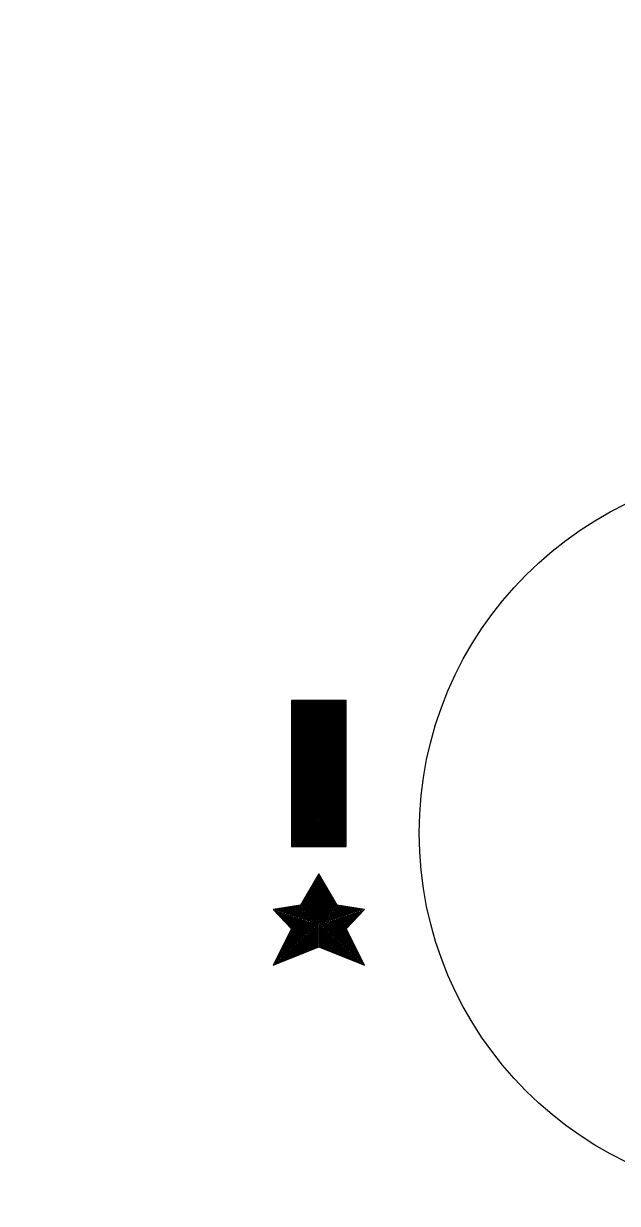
# Model space of a CAD drawing. Header units: millimetres. Extents: x 1127 to 14330, y -137 to 7568.
# Drawn here: x 11122.47 to 11125.72, y 6081.46 to 6087.93 of the extents above; entities that cross this region are included whole.
import ezdxf

# ---------------------------------------------------------------- set-up
doc = ezdxf.new("R2010")
doc.units = ezdxf.units.MM
doc.header["$LTSCALE"] = 0.01
doc.layers.add('0.05', color=8, linetype='Continuous', lineweight=5)

msp = doc.modelspace()

# ---------------------------------------------------------------- hatches: boundary and pattern name
at = {"layer": '0.05'}
h = msp.add_hatch(dxfattribs=at)
h.set_pattern_fill('_USER,_O', color=256, scale=40, double=1, pattern_type=0)
h.set_pattern_definition([(0, (10656.933, 5779.97), (0, 40), []), (90, (10656.933, 5779.97), (-40, 2e-15), [])])
h.paths.add_polyline_path([(11341.9334, 6133.9681), (11274.4334, 6133.9681), (11186.6903, 6133.9681), (11186.6903, 6073.9681), (11146.0872, 6073.9681), (11146.0872, 5794.9681), (11251.9334, 5794.9681), (11251.9334, 5779.9681), (11331.9334, 5779.9681), (11331.9334, 5794.9681), (11341.9334, 5794.9681)])
edge = h.paths.add_edge_path(flags=16)
edge.add_arc((11199.6814, 6054.0226), 0.5, 165.0499, 259.94833, ccw=False)
edge.add_line((11199.1983, 6054.1516), (11199.3273, 6054.6347))
edge.add_line((11199.3273, 6054.6347), (11199.3273, 6055.0714))
edge.add_arc((11200.1246, 6058.9869), 3.9958, 178.13962, 258.4906, ccw=False)
edge.add_line((11196.1309, 6059.1166), (11197.1309, 6059.1166))
edge.add_line((11197.1309, 6059.1166), (11197.1309, 6060.1166))
edge.add_line((11197.1309, 6060.1166), (11196.1309, 6060.1166))
edge.add_line((11196.1309, 6060.1166), (11196.1309, 6126.1166))
edge.add_arc((11197.1309, 6126.1166), 1, 90, 180, ccw=False)
edge.add_line((11197.1309, 6127.1166), (11201.1309, 6127.1166))
edge.add_line((11201.1309, 6127.1166), (11201.1309, 6129.1166))
edge.add_arc((11203.1309, 6129.1166), 2, 90, 180, ccw=False)
edge.add_line((11203.1309, 6131.1166), (11259.1309, 6131.1166))
edge.add_arc((11259.1309, 6129.1166), 2, 0, 90, ccw=False)
edge.add_line((11261.1309, 6129.1166), (11261.1309, 6127.1166))
edge.add_line((11261.1309, 6127.1166), (11265.1309, 6127.1166))
edge.add_arc((11265.1309, 6126.1166), 1, 0, 90, ccw=False)
edge.add_line((11266.1309, 6126.1166), (11266.1309, 6060.1166))
edge.add_line((11266.1309, 6060.1166), (11265.1309, 6060.1166))
edge.add_line((11265.1309, 6060.1166), (11265.1309, 6059.1166))
edge.add_line((11265.1309, 6059.1166), (11266.1309, 6059.1166))
edge.add_arc((11262.1372, 6058.9869), 3.9958, -78.4906, 1.86038, ccw=False)
edge.add_line((11262.9345, 6055.0714), (11262.9345, 6054.6347))
edge.add_line((11262.9345, 6054.6347), (11263.1981, 6053.6475))
edge.add_arc((11231.1309, 6197.4967), 147.3801, 257.644161, 282.567018, ccw=False)
h.paths.add_polyline_path([(11211.9334, 5800.9681), (11291.9334, 5800.9681), (11291.9334, 5797.9681), (11211.9334, 5797.9681)], flags=16)
edge = h.paths.add_edge_path(flags=16)
edge.add_line((11274.426, 6059.8795), (11274.5403, 6060.3074))
edge.add_line((11274.5403, 6060.3074), (11274.5403, 6060.6942))
edge.add_arc((11275.2464, 6064.1622), 3.5391, 178.13962, 258.4906, ccw=False)
edge.add_line((11271.7092, 6064.2771), (11272.5949, 6064.2771))
edge.add_line((11272.5949, 6064.2771), (11272.5949, 6065.1628))
edge.add_line((11272.5949, 6065.1628), (11271.7092, 6065.1628))
edge.add_line((11271.7092, 6065.1628), (11271.7092, 6123.62))
edge.add_arc((11272.5949, 6123.62), 0.8857, 90, 180, ccw=False)
edge.add_line((11272.5949, 6124.5057), (11276.1377, 6124.5057))
edge.add_line((11276.1377, 6124.5057), (11276.1377, 6126.2771))
edge.add_arc((11277.9092, 6126.2771), 1.7714, 90, 180, ccw=False)
edge.add_line((11277.9092, 6128.0485), (11327.5092, 6128.0485))
edge.add_arc((11327.5092, 6126.2771), 1.7714, 0, 90, ccw=False)
edge.add_line((11329.2806, 6126.2771), (11329.2806, 6124.5057))
edge.add_line((11329.2806, 6124.5057), (11332.8234, 6124.5057))
edge.add_arc((11332.8234, 6123.62), 0.8857, 0, 90, ccw=False)
edge.add_line((11333.7092, 6123.62), (11333.7092, 6065.1628))
edge.add_line((11333.7092, 6065.1628), (11332.8234, 6065.1628))
edge.add_line((11332.8234, 6065.1628), (11332.8234, 6064.2771))
edge.add_line((11332.8234, 6064.2771), (11333.7092, 6064.2771))
edge.add_arc((11330.1719, 6064.1622), 3.5391, -78.4906, 1.86038, ccw=False)
edge.add_line((11330.878, 6060.6942), (11330.878, 6060.3074))
edge.add_line((11330.878, 6060.3074), (11331.1115, 6059.433))
edge.add_arc((11302.7092, 6186.8423), 130.5366, 257.644161, 282.567018, ccw=False)
edge.add_arc((11274.8539, 6059.7653), 0.4429, 165.0499, 259.94833, ccw=False)
edge = h.paths.add_edge_path()
edge.add_line((11146.0872, 6073.9681), (10906.9334, 6073.9681))
edge.add_line((10906.9334, 6073.9681), (10906.9334, 5978.2119))
edge.add_line((10906.9334, 5978.2119), (10906.9334, 5908.2119))
edge.add_line((10906.9334, 5908.2119), (10906.9334, 5854.9681))
edge.add_line((10906.9334, 5854.9681), (11086.0872, 5854.9681))
edge.add_line((11086.0872, 5854.9681), (11096.0872, 5854.9681))
edge.add_arc((11096.0872, 5804.9681), 50, 0, 90, ccw=False)
edge.add_line((11146.0872, 5804.9681), (11146.0872, 6073.9681))
edge = h.paths.add_edge_path()
edge.add_line((10906.9334, 5978.2119), (10891.9334, 5978.2119))
edge.add_line((10891.9334, 5978.2119), (10891.9334, 5988.2119))
edge.add_line((10891.9334, 5988.2119), (10884.0322, 5988.2119))
edge.add_line((10884.0322, 5988.2119), (10824.0322, 5988.2119))
edge.add_line((10824.0322, 5988.2119), (10656.9334, 5988.2119))
edge.add_line((10656.9334, 5988.2119), (10656.9334, 5794.9681))
edge.add_line((10656.9334, 5794.9681), (10706.9334, 5794.9681))
edge.add_line((10706.9334, 5794.9681), (10706.9334, 5806.1867))
edge.add_line((10706.9334, 5806.1867), (10706.9334, 5821.7181))
edge.add_line((10706.9334, 5821.7181), (10660.2548, 5821.7181))
edge.add_line((10660.2548, 5821.7181), (10660.2548, 5886.7181))
edge.add_line((10660.2548, 5886.7181), (10706.9334, 5886.7181))
edge.add_line((10706.9334, 5886.7181), (10706.9334, 5937.465))
edge.add_line((10706.9334, 5937.465), (10753.2272, 5937.465))
edge.add_line((10753.2272, 5937.465), (10753.2272, 5982.4796))
edge.add_arc((10755.2272, 5982.4796), 2, 90, 180, ccw=False)
edge.add_line((10755.2272, 5984.4796), (10813.2272, 5984.4796))
edge.add_arc((10813.2272, 5982.4796), 2, 0, 90, ccw=False)
edge.add_line((10815.2272, 5982.4796), (10815.2272, 5922.1353))
edge.add_arc((10813.2272, 5922.1353), 2, -79.53538, 0, ccw=False)
edge.add_arc((10784.2272, 6079.1462), 161.6667, 259.535377, 280.464623, ccw=False)
edge.add_arc((10755.2272, 5922.1353), 2, 180, 259.53538, ccw=False)
edge.add_line((10753.2272, 5922.1353), (10753.2272, 5937.465))
edge.add_line((10753.2272, 5937.465), (10706.9334, 5937.465))
edge.add_line((10706.9334, 5937.465), (10706.9334, 5886.7181))
edge.add_line((10706.9334, 5886.7181), (10711.5048, 5886.7181))
edge.add_arc((10711.5048, 5882.9681), 3.75, 0, 90, ccw=False)
edge.add_line((10715.2548, 5882.9681), (10715.2548, 5825.4681))
edge.add_arc((10711.5048, 5825.4681), 3.75, -90, 0, ccw=False)
edge.add_line((10711.5048, 5821.7181), (10706.9334, 5821.7181))
edge.add_line((10706.9334, 5821.7181), (10706.9334, 5794.9681))
edge.add_line((10706.9334, 5794.9681), (10801.9334, 5794.9681))
edge.add_line((10801.9334, 5794.9681), (10801.9334, 5778.9681))
edge.add_line((10801.9334, 5778.9681), (10881.9334, 5778.9681))
edge.add_line((10881.9334, 5778.9681), (10881.9334, 5794.9681))
edge.add_line((10881.9334, 5794.9681), (10891.9334, 5794.9681))
edge.add_line((10891.9334, 5794.9681), (10891.9334, 5908.2119))
edge.add_line((10891.9334, 5908.2119), (10906.9334, 5908.2119))
edge.add_line((10906.9334, 5908.2119), (10906.9334, 5978.2119))
h.paths.add_polyline_path([(10885.9334, 5943.2119), (10888.9334, 5943.2119), (10888.9334, 5873.2119), (10885.9334, 5873.2119)], flags=16)
h.paths.add_polyline_path([(10841.9334, 5800.9681), (10841.9334, 5797.9681), (10761.9334, 5797.9681), (10761.9334, 5800.9681)], flags=16)
edge = h.paths.add_edge_path()
edge.add_arc((10881.0322, 6006.1369), 57.075, 90, 182.9376)
edge.add_line((10824.0322, 6003.2119), (10824.0322, 5988.2119))
edge.add_line((10824.0322, 5988.2119), (10884.0322, 5988.2119))
edge.add_line((10884.0322, 5988.2119), (10884.0322, 5990.2119))
edge.add_line((10884.0322, 5990.2119), (10884.0322, 6003.2119))
edge.add_line((10884.0322, 6003.2119), (10881.0322, 6003.2119))
edge.add_line((10881.0322, 6003.2119), (10881.0322, 6063.2119))
edge = h.paths.add_edge_path()
edge.add_line((10881.0322, 6063.2119), (10884.0322, 6063.2119))
edge.add_line((10884.0322, 6063.2119), (10884.0322, 6003.2119))
edge.add_line((10884.0322, 6003.2119), (10891.9334, 6003.2119))
edge.add_line((10891.9334, 6003.2119), (10891.9334, 6133.9681))
edge.add_line((10891.9334, 6133.9681), (10872.4334, 6133.9681))
edge.add_line((10872.4334, 6133.9681), (10872.4334, 6088.9681))
edge.add_line((10872.4334, 6088.9681), (10832.4334, 6088.9681))
edge.add_line((10832.4334, 6088.9681), (10832.4334, 6133.9681))
edge.add_line((10832.4334, 6133.9681), (10813.0117, 6133.9681))
edge.add_line((10813.0117, 6133.9681), (10813.0117, 6124.9434))
edge.add_line((10813.0117, 6124.9434), (10813.0396, 6124.5527))
edge.add_line((10813.0396, 6124.5527), (10813.2182, 6124.5527))
edge.add_line((10813.2182, 6124.5527), (10813.2182, 6122.0466))
edge.add_line((10813.2182, 6122.0466), (10813.0117, 6086.1732))
edge.add_line((10813.0117, 6086.1732), (10812.9372, 6084.2349))
edge.add_line((10812.9372, 6084.2349), (10812.639, 6082.4458))
edge.add_line((10812.639, 6082.4458), (10812.1917, 6080.6566))
edge.add_line((10812.1917, 6080.6566), (10811.0572, 6077.7573))
edge.add_line((10811.0572, 6077.7573), (10809.8061, 6075.7364))
edge.add_line((10809.8061, 6075.7364), (10808.7625, 6074.32))
edge.add_line((10808.7625, 6074.32), (10807.5697, 6072.9781))
edge.add_line((10807.5697, 6072.9781), (10806.2278, 6071.7853))
edge.add_line((10806.2278, 6071.7853), (10804.8114, 6070.7417))
edge.add_line((10804.8114, 6070.7417), (10803.2459, 6069.7725))
edge.add_line((10803.2459, 6069.7725), (10801.6058, 6069.027))
edge.add_line((10801.6058, 6069.027), (10799.8912, 6068.3561))
edge.add_line((10799.8912, 6068.3561), (10798.096, 6067.7889))
edge.add_line((10798.096, 6067.7889), (10796.4929, 6067.5408))
edge.add_line((10796.4929, 6067.5408), (10795.0057, 6067.5358))
edge.add_line((10795.0057, 6067.5358), (10793.5185, 6067.5408))
edge.add_line((10793.5185, 6067.5408), (10791.9154, 6067.7889))
edge.add_line((10791.9154, 6067.7889), (10790.1202, 6068.3561))
edge.add_line((10790.1202, 6068.3561), (10787.2209, 6069.4906))
edge.add_line((10787.2209, 6069.4906), (10785.2, 6070.7417))
edge.add_line((10785.2, 6070.7417), (10783.7835, 6071.7853))
edge.add_line((10783.7835, 6071.7853), (10782.4417, 6072.9781))
edge.add_line((10782.4417, 6072.9781), (10781.2489, 6074.32))
edge.add_line((10781.2489, 6074.32), (10780.2052, 6075.7364))
edge.add_line((10780.2052, 6075.7364), (10779.2361, 6077.3019))
edge.add_line((10779.2361, 6077.3019), (10778.4906, 6078.942))
edge.add_line((10778.4906, 6078.942), (10777.8197, 6080.6566))
edge.add_line((10777.8197, 6080.6566), (10777.3724, 6082.4458))
edge.add_line((10777.3724, 6082.4458), (10777.0742, 6084.2349))
edge.add_line((10777.0742, 6084.2349), (10776.9996, 6086.1732))
edge.add_line((10776.9996, 6086.1732), (10776.9996, 6133.9681))
edge.add_line((10776.9996, 6133.9681), (10749.9334, 6133.9681))
edge.add_line((10749.9334, 6133.9681), (10749.9334, 6003.2119))
edge.add_line((10749.9334, 6003.2119), (10751.9334, 6003.2119))
edge.add_line((10751.9334, 6003.2119), (10824.0322, 6003.2119))
edge.add_arc((10881.0322, 6006.1369), 57.075, 90, 182.9376, ccw=False)
edge = h.paths.add_edge_path()
edge.add_line((10746.9334, 6133.9681), (10703.9334, 6133.9681))
edge.add_line((10703.9334, 6133.9681), (10703.9334, 6132.9681))
edge.add_line((10703.9334, 6132.9681), (10703.6432, 6118.3129))
edge.add_arc((10701.9334, 6108.9681), 9.5, -260.91528, 79.63147, ccw=False)
edge.add_line((10700.4334, 6118.3489), (10700.4334, 6132.9681))
edge.add_line((10700.4334, 6132.9681), (10699.9334, 6132.9681))
edge.add_line((10699.9334, 6132.9681), (10656.9334, 6133.9681))
edge.add_line((10656.9334, 6133.9681), (10656.9334, 6003.2119))
edge.add_line((10656.9334, 6003.2119), (10746.9334, 6003.2119))
edge.add_line((10746.9334, 6003.2119), (10746.9334, 6133.9681))

# ---------------------------------------------------------------- linework, layer by layer
at = {"layer": '0.05', "lineweight": 25}
for p, q in [((11123.9338, 6084.2189), (11123.9338, 6083.4189)), ((11124.2338, 6084.2189), (11123.9338, 6084.2189)), ((11123.9338, 6084.2189), (11123.9338, 6083.4189)), ((11124.2338, 6084.2189), (11123.9338, 6084.2189)), ((11123.9388, 6084.2139), (11123.9388, 6083.4239)), ((11124.2288, 6084.2139), (11123.9388, 6084.2139)), ((11123.9388, 6084.2139), (11123.9388, 6083.4239)), ((11124.2288, 6084.2139), (11123.9388, 6084.2139)), ((11123.9438, 6084.2089), (11123.9438, 6083.4289)), ((11124.2238, 6084.2089), (11123.9438, 6084.2089)), ((11123.9438, 6084.2089), (11123.9438, 6083.4289)), ((11124.2238, 6084.2089), (11123.9438, 6084.2089)), ((11123.9488, 6084.2039), (11123.9488, 6083.4339)), ((11124.2188, 6084.2039), (11123.9488, 6084.2039)), ((11123.9488, 6084.2039), (11123.9488, 6083.4339)), ((11124.2188, 6084.2039), (11123.9488, 6084.2039)), ((11123.9538, 6084.1989), (11123.9538, 6083.4389)), ((11124.2138, 6084.1989), (11123.9538, 6084.1989)), ((11123.9538, 6084.1989), (11123.9538, 6083.4389)), ((11124.2138, 6084.1989), (11123.9538, 6084.1989)), ((11123.9588, 6084.1939), (11123.9588, 6083.4439)), ((11124.2088, 6084.1939), (11123.9588, 6084.1939)), ((11123.9588, 6084.1939), (11123.9588, 6083.4439)), ((11124.2088, 6084.1939), (11123.9588, 6084.1939)), ((11124.2088, 6083.4439), (11124.2088, 6084.1939)), ((11124.2088, 6083.4439), (11124.2088, 6084.1939)), ((11124.2138, 6083.4389), (11124.2138, 6084.1989)), ((11124.2138, 6083.4389), (11124.2138, 6084.1989)), ((11124.2188, 6083.4339), (11124.2188, 6084.2039)), ((11124.2188, 6083.4339), (11124.2188, 6084.2039)), ((11124.2238, 6083.4289), (11124.2238, 6084.2089)), ((11124.2238, 6083.4289), (11124.2238, 6084.2089)), ((11124.2288, 6083.4239), (11124.2288, 6084.2139)), ((11124.2288, 6083.4239), (11124.2288, 6084.2139)), ((11124.2338, 6083.4189), (11124.2338, 6084.2189)), ((11124.2338, 6083.4189), (11124.2338, 6084.2189)), ((11123.9638, 6084.1889), (11123.9638, 6083.4489)), ((11124.2038, 6084.1889), (11123.9638, 6084.1889)), ((11123.9638, 6084.1889), (11123.9638, 6083.4489)), ((11124.2038, 6084.1889), (11123.9638, 6084.1889)), ((11123.9688, 6084.1839), (11123.9688, 6083.4539)), ((11124.1988, 6084.1839), (11123.9688, 6084.1839)), ((11123.9688, 6084.1839), (11123.9688, 6083.4539)), ((11124.1988, 6084.1839), (11123.9688, 6084.1839)), ((11123.9738, 6084.1789), (11123.9738, 6083.4589)), ((11124.1938, 6084.1789), (11123.9738, 6084.1789)), ((11123.9738, 6084.1789), (11123.9738, 6083.4589)), ((11124.1938, 6084.1789), (11123.9738, 6084.1789)), ((11123.9788, 6084.1739), (11123.9788, 6083.4639)), ((11124.1888, 6084.1739), (11123.9788, 6084.1739)), ((11123.9788, 6084.1739), (11123.9788, 6083.4639)), ((11124.1888, 6084.1739), (11123.9788, 6084.1739)), ((11123.9838, 6084.1689), (11123.9838, 6083.4689)), ((11124.1838, 6084.1689), (11123.9838, 6084.1689)), ((11123.9838, 6084.1689), (11123.9838, 6083.4689)), ((11124.1838, 6084.1689), (11123.9838, 6084.1689)), ((11123.9888, 6084.1639), (11123.9888, 6083.4739)), ((11124.1788, 6084.1639), (11123.9888, 6084.1639)), ((11123.9888, 6084.1639), (11123.9888, 6083.4739)), ((11124.1788, 6084.1639), (11123.9888, 6084.1639)), ((11123.9938, 6084.1589), (11123.9938, 6083.4789)), ((11124.1738, 6084.1589), (11123.9938, 6084.1589)), ((11123.9938, 6084.1589), (11123.9938, 6083.4789)), ((11124.1738, 6084.1589), (11123.9938, 6084.1589)), ((11123.9988, 6084.1539), (11123.9988, 6083.4839)), ((11124.1688, 6084.1539), (11123.9988, 6084.1539)), ((11123.9988, 6084.1539), (11123.9988, 6083.4839)), ((11124.1688, 6084.1539), (11123.9988, 6084.1539)), ((11124.0038, 6084.1489), (11124.0038, 6083.4889)), ((11124.1638, 6084.1489), (11124.0038, 6084.1489)), ((11124.0038, 6084.1489), (11124.0038, 6083.4889)), ((11124.1638, 6084.1489), (11124.0038, 6084.1489)), ((11124.0088, 6084.1439), (11124.0088, 6083.4939)), ((11124.1588, 6084.1439), (11124.0088, 6084.1439)), ((11124.0088, 6084.1439), (11124.0088, 6083.4939)), ((11124.1588, 6084.1439), (11124.0088, 6084.1439)), ((11124.0138, 6084.1389), (11124.0138, 6083.4989)), ((11124.1538, 6084.1389), (11124.0138, 6084.1389)), ((11124.0138, 6084.1389), (11124.0138, 6083.4989)), ((11124.1538, 6084.1389), (11124.0138, 6084.1389)), ((11124.0188, 6084.1339), (11124.0188, 6083.5039)), ((11124.1488, 6084.1339), (11124.0188, 6084.1339)), ((11124.0188, 6084.1339), (11124.0188, 6083.5039)), ((11124.1488, 6084.1339), (11124.0188, 6084.1339)), ((11124.0238, 6084.1289), (11124.0238, 6083.5089)), ((11124.1438, 6084.1289), (11124.0238, 6084.1289)), ((11124.0238, 6084.1289), (11124.0238, 6083.5089)), ((11124.1438, 6084.1289), (11124.0238, 6084.1289)), ((11124.1438, 6083.5089), (11124.1438, 6084.1289)), ((11124.1438, 6083.5089), (11124.1438, 6084.1289)), ((11124.1488, 6083.5039), (11124.1488, 6084.1339)), ((11124.1488, 6083.5039), (11124.1488, 6084.1339)), ((11124.1538, 6083.4989), (11124.1538, 6084.1389)), ((11124.1538, 6083.4989), (11124.1538, 6084.1389)), ((11124.1588, 6083.4939), (11124.1588, 6084.1439)), ((11124.1588, 6083.4939), (11124.1588, 6084.1439)), ((11124.1638, 6083.4889), (11124.1638, 6084.1489)), ((11124.1638, 6083.4889), (11124.1638, 6084.1489)), ((11124.1688, 6083.4839), (11124.1688, 6084.1539)), ((11124.1688, 6083.4839), (11124.1688, 6084.1539)), ((11124.1738, 6083.4789), (11124.1738, 6084.1589)), ((11124.1738, 6083.4789), (11124.1738, 6084.1589)), ((11124.1788, 6083.4739), (11124.1788, 6084.1639)), ((11124.1788, 6083.4739), (11124.1788, 6084.1639)), ((11124.1838, 6083.4689), (11124.1838, 6084.1689)), ((11124.1838, 6083.4689), (11124.1838, 6084.1689)), ((11124.1888, 6083.4639), (11124.1888, 6084.1739)), ((11124.1888, 6083.4639), (11124.1888, 6084.1739)), ((11124.1938, 6083.4589), (11124.1938, 6084.1789)), ((11124.1938, 6083.4589), (11124.1938, 6084.1789)), ((11124.1988, 6083.4539), (11124.1988, 6084.1839)), ((11124.1988, 6083.4539), (11124.1988, 6084.1839)), ((11124.2038, 6083.4489), (11124.2038, 6084.1889)), ((11124.2038, 6083.4489), (11124.2038, 6084.1889)), ((11124.0288, 6084.1239), (11124.0288, 6083.5139)), ((11124.1388, 6084.1239), (11124.0288, 6084.1239)), ((11124.0288, 6084.1239), (11124.0288, 6083.5139)), ((11124.1388, 6084.1239), (11124.0288, 6084.1239)), ((11124.0338, 6084.1189), (11124.0338, 6083.5189)), ((11124.1338, 6084.1189), (11124.0338, 6084.1189)), ((11124.0338, 6084.1189), (11124.0338, 6083.5189)), ((11124.1338, 6084.1189), (11124.0338, 6084.1189)), ((11124.0388, 6084.1139), (11124.0388, 6083.5239)), ((11124.1288, 6084.1139), (11124.0388, 6084.1139)), ((11124.0388, 6084.1139), (11124.0388, 6083.5239)), ((11124.1288, 6084.1139), (11124.0388, 6084.1139)), ((11124.0438, 6084.1089), (11124.0438, 6083.5289)), ((11124.1238, 6084.1089), (11124.0438, 6084.1089)), ((11124.0438, 6084.1089), (11124.0438, 6083.5289)), ((11124.1238, 6084.1089), (11124.0438, 6084.1089)), ((11124.0488, 6084.1039), (11124.0488, 6083.5339)), ((11124.1188, 6084.1039), (11124.0488, 6084.1039)), ((11124.0488, 6084.1039), (11124.0488, 6083.5339)), ((11124.1188, 6084.1039), (11124.0488, 6084.1039)), ((11124.0538, 6084.0989), (11124.0538, 6083.5389)), ((11124.1138, 6084.0989), (11124.0538, 6084.0989)), ((11124.0538, 6084.0989), (11124.0538, 6083.5389)), ((11124.1138, 6084.0989), (11124.0538, 6084.0989)), ((11124.0588, 6084.0939), (11124.0588, 6083.5439)), ((11124.1088, 6084.0939), (11124.0588, 6084.0939)), ((11124.0588, 6084.0939), (11124.0588, 6083.5439)), ((11124.1088, 6084.0939), (11124.0588, 6084.0939)), ((11124.0638, 6084.0889), (11124.0638, 6083.5489)), ((11124.1038, 6084.0889), (11124.0638, 6084.0889)), ((11124.0638, 6084.0889), (11124.0638, 6083.5489)), ((11124.1038, 6084.0889), (11124.0638, 6084.0889)), ((11124.0688, 6084.0839), (11124.0688, 6083.5539)), ((11124.0988, 6084.0839), (11124.0688, 6084.0839)), ((11124.0688, 6084.0839), (11124.0688, 6083.5539)), ((11124.0988, 6084.0839), (11124.0688, 6084.0839)), ((11124.0738, 6084.0789), (11124.0738, 6083.5589)), ((11124.0938, 6084.0789), (11124.0738, 6084.0789)), ((11124.0738, 6084.0789), (11124.0738, 6083.5589)), ((11124.0938, 6084.0789), (11124.0738, 6084.0789)), ((11124.0788, 6084.0739), (11124.0788, 6083.5639)), ((11124.0888, 6084.0739), (11124.0788, 6084.0739)), ((11124.0788, 6084.0739), (11124.0788, 6083.5639)), ((11124.0888, 6084.0739), (11124.0788, 6084.0739)), ((11124.0838, 6084.0689), (11124.0838, 6083.5689)), ((11124.0838, 6084.0689), (11124.0838, 6083.5689)), ((11124.0888, 6083.5639), (11124.0888, 6084.0739)), ((11124.0888, 6083.5639), (11124.0888, 6084.0739)), ((11124.0938, 6083.5589), (11124.0938, 6084.0789)), ((11124.0938, 6083.5589), (11124.0938, 6084.0789)), ((11124.0988, 6083.5539), (11124.0988, 6084.0839)), ((11124.0988, 6083.5539), (11124.0988, 6084.0839)), ((11124.1038, 6083.5489), (11124.1038, 6084.0889)), ((11124.1038, 6083.5489), (11124.1038, 6084.0889)), ((11124.1088, 6083.5439), (11124.1088, 6084.0939)), ((11124.1088, 6083.5439), (11124.1088, 6084.0939)), ((11124.1138, 6083.5389), (11124.1138, 6084.0989)), ((11124.1138, 6083.5389), (11124.1138, 6084.0989)), ((11124.1188, 6083.5339), (11124.1188, 6084.1039)), ((11124.1188, 6083.5339), (11124.1188, 6084.1039)), ((11124.1238, 6083.5289), (11124.1238, 6084.1089)), ((11124.1238, 6083.5289), (11124.1238, 6084.1089)), ((11124.1288, 6083.5239), (11124.1288, 6084.1139)), ((11124.1288, 6083.5239), (11124.1288, 6084.1139)), ((11124.1338, 6083.5189), (11124.1338, 6084.1189)), ((11124.1338, 6083.5189), (11124.1338, 6084.1189)), ((11124.1388, 6083.5139), (11124.1388, 6084.1239)), ((11124.1388, 6083.5139), (11124.1388, 6084.1239)), ((11124.0588, 6083.5439), (11124.1088, 6083.5439)), ((11124.0588, 6083.5439), (11124.1088, 6083.5439)), ((11124.0638, 6083.5489), (11124.1038, 6083.5489)), ((11124.0638, 6083.5489), (11124.1038, 6083.5489)), ((11124.0688, 6083.5539), (11124.0988, 6083.5539)), ((11124.0688, 6083.5539), (11124.0988, 6083.5539)), ((11124.0738, 6083.5589), (11124.0938, 6083.5589)), ((11124.0738, 6083.5589), (11124.0938, 6083.5589)), ((11124.0788, 6083.5639), (11124.0888, 6083.5639)), ((11124.0788, 6083.5639), (11124.0888, 6083.5639)), ((11123.9938, 6083.4789), (11124.1738, 6083.4789)), ((11123.9938, 6083.4789), (11124.1738, 6083.4789)), ((11123.9988, 6083.4839), (11124.1688, 6083.4839)), ((11123.9988, 6083.4839), (11124.1688, 6083.4839)), ((11124.0038, 6083.4889), (11124.1638, 6083.4889)), ((11124.0038, 6083.4889), (11124.1638, 6083.4889)), ((11124.0088, 6083.4939), (11124.1588, 6083.4939)), ((11124.0088, 6083.4939), (11124.1588, 6083.4939)), ((11124.0138, 6083.4989), (11124.1538, 6083.4989)), ((11124.0138, 6083.4989), (11124.1538, 6083.4989)), ((11124.0188, 6083.5039), (11124.1488, 6083.5039)), ((11124.0188, 6083.5039), (11124.1488, 6083.5039)), ((11124.0238, 6083.5089), (11124.1438, 6083.5089)), ((11124.0238, 6083.5089), (11124.1438, 6083.5089)), ((11124.0288, 6083.5139), (11124.1388, 6083.5139)), ((11124.0288, 6083.5139), (11124.1388, 6083.5139)), ((11124.0338, 6083.5189), (11124.1338, 6083.5189)), ((11124.0338, 6083.5189), (11124.1338, 6083.5189)), ((11124.0388, 6083.5239), (11124.1288, 6083.5239)), ((11124.0388, 6083.5239), (11124.1288, 6083.5239)), ((11124.0438, 6083.5289), (11124.1238, 6083.5289)), ((11124.0438, 6083.5289), (11124.1238, 6083.5289)), ((11124.0488, 6083.5339), (11124.1188, 6083.5339)), ((11124.0488, 6083.5339), (11124.1188, 6083.5339)), ((11124.0538, 6083.5389), (11124.1138, 6083.5389)), ((11124.0538, 6083.5389), (11124.1138, 6083.5389)), ((11123.9338, 6083.4189), (11124.2338, 6083.4189)), ((11123.9338, 6083.4189), (11124.2338, 6083.4189)), ((11123.9388, 6083.4239), (11124.2288, 6083.4239)), ((11123.9388, 6083.4239), (11124.2288, 6083.4239)), ((11123.9438, 6083.4289), (11124.2238, 6083.4289)), ((11123.9438, 6083.4289), (11124.2238, 6083.4289)), ((11123.9488, 6083.4339), (11124.2188, 6083.4339)), ((11123.9488, 6083.4339), (11124.2188, 6083.4339)), ((11123.9538, 6083.4389), (11124.2138, 6083.4389)), ((11123.9538, 6083.4389), (11124.2138, 6083.4389)), ((11123.9588, 6083.4439), (11124.2088, 6083.4439)), ((11123.9588, 6083.4439), (11124.2088, 6083.4439)), ((11123.9638, 6083.4489), (11124.2038, 6083.4489)), ((11123.9638, 6083.4489), (11124.2038, 6083.4489)), ((11123.9688, 6083.4539), (11124.1988, 6083.4539)), ((11123.9688, 6083.4539), (11124.1988, 6083.4539)), ((11123.9738, 6083.4589), (11124.1938, 6083.4589)), ((11123.9738, 6083.4589), (11124.1938, 6083.4589)), ((11123.9788, 6083.4639), (11124.1888, 6083.4639)), ((11123.9788, 6083.4639), (11124.1888, 6083.4639)), ((11123.9838, 6083.4689), (11124.1838, 6083.4689)), ((11123.9838, 6083.4689), (11124.1838, 6083.4689)), ((11123.9888, 6083.4739), (11124.1788, 6083.4739)), ((11123.9888, 6083.4739), (11124.1788, 6083.4739)), ((11124.0838, 6083.2689), (11123.9838, 6083.0989)), ((11124.0838, 6083.2689), (11123.9838, 6083.0989)), ((11124.0838, 6083.259), (11123.9869, 6083.0943)), ((11124.0838, 6083.259), (11123.9869, 6083.0943)), ((11124.0838, 6083.2491), (11123.99, 6083.0898)), ((11124.0838, 6083.2491), (11123.99, 6083.0898)), ((11124.0838, 6083.2393), (11123.9931, 6083.0852)), ((11124.0838, 6083.2393), (11123.9931, 6083.0852)), ((11124.0838, 6083.2294), (11123.9963, 6083.0806)), ((11124.0838, 6083.2294), (11123.9963, 6083.0806)), ((11124.0838, 6083.2196), (11123.9994, 6083.0761)), ((11124.0838, 6083.2196), (11123.9994, 6083.0761)), ((11124.1838, 6083.0989), (11124.0838, 6083.2689)), ((11124.1838, 6083.0989), (11124.0838, 6083.2689)), ((11124.1807, 6083.0943), (11124.0838, 6083.259)), ((11124.1807, 6083.0943), (11124.0838, 6083.259)), ((11124.1775, 6083.0898), (11124.0838, 6083.2491)), ((11124.1775, 6083.0898), (11124.0838, 6083.2491)), ((11124.1744, 6083.0852), (11124.0838, 6083.2393)), ((11124.1744, 6083.0852), (11124.0838, 6083.2393)), ((11124.1713, 6083.0806), (11124.0838, 6083.2294)), ((11124.1713, 6083.0806), (11124.0838, 6083.2294)), ((11124.1682, 6083.0761), (11124.0838, 6083.2196)), ((11124.1682, 6083.0761), (11124.0838, 6083.2196)), ((11124.0838, 6083.2097), (11124.0025, 6083.0715)), ((11124.0838, 6083.2097), (11124.0025, 6083.0715)), ((11124.0838, 6083.1998), (11124.0056, 6083.067)), ((11124.0838, 6083.1998), (11124.0056, 6083.067)), ((11124.0838, 6083.19), (11124.0087, 6083.0624)), ((11124.0838, 6083.19), (11124.0087, 6083.0624)), ((11124.0838, 6083.1801), (11124.0119, 6083.0579)), ((11124.0838, 6083.1801), (11124.0119, 6083.0579)), ((11124.0838, 6083.1703), (11124.015, 6083.0533)), ((11124.0838, 6083.1703), (11124.015, 6083.0533)), ((11124.0838, 6083.1604), (11124.0181, 6083.0487)), ((11124.0838, 6083.1604), (11124.0181, 6083.0487)), ((11124.165, 6083.0715), (11124.0838, 6083.2097)), ((11124.165, 6083.0715), (11124.0838, 6083.2097)), ((11124.1619, 6083.067), (11124.0838, 6083.1998)), ((11124.1619, 6083.067), (11124.0838, 6083.1998)), ((11124.1588, 6083.0624), (11124.0838, 6083.19)), ((11124.1588, 6083.0624), (11124.0838, 6083.19)), ((11124.1557, 6083.0579), (11124.0838, 6083.1801)), ((11124.1557, 6083.0579), (11124.0838, 6083.1801)), ((11124.1526, 6083.0533), (11124.0838, 6083.1703)), ((11124.1526, 6083.0533), (11124.0838, 6083.1703)), ((11124.1494, 6083.0487), (11124.0838, 6083.1604)), ((11124.1494, 6083.0487), (11124.0838, 6083.1604)), ((11123.9838, 6083.0989), (11123.8338, 6083.0744)), ((11123.9838, 6083.0989), (11123.8338, 6083.0744)), ((11123.9869, 6083.0943), (11123.8439, 6083.071)), ((11123.9869, 6083.0943), (11123.8439, 6083.071)), ((11124.0838, 6083.1505), (11124.0212, 6083.0442)), ((11124.0838, 6083.1505), (11124.0212, 6083.0442)), ((11124.0838, 6083.1407), (11124.0243, 6083.0396)), ((11124.0838, 6083.1407), (11124.0243, 6083.0396)), ((11124.0838, 6083.1308), (11124.0275, 6083.0351)), ((11124.0838, 6083.1308), (11124.0275, 6083.0351)), ((11124.0838, 6083.1209), (11124.0306, 6083.0305)), ((11124.0838, 6083.1209), (11124.0306, 6083.0305)), ((11124.0838, 6083.1111), (11124.0337, 6083.026)), ((11124.0838, 6083.1111), (11124.0337, 6083.026)), ((11124.0838, 6083.1012), (11124.0368, 6083.0214)), ((11124.0838, 6083.1012), (11124.0368, 6083.0214)), ((11124.0838, 6083.0914), (11124.0399, 6083.0169)), ((11124.0838, 6083.0914), (11124.0399, 6083.0169)), ((11124.1463, 6083.0442), (11124.0838, 6083.1505)), ((11124.1463, 6083.0442), (11124.0838, 6083.1505)), ((11124.1432, 6083.0396), (11124.0838, 6083.1407)), ((11124.1432, 6083.0396), (11124.0838, 6083.1407)), ((11124.1401, 6083.0351), (11124.0838, 6083.1308)), ((11124.1401, 6083.0351), (11124.0838, 6083.1308)), ((11124.137, 6083.0305), (11124.0838, 6083.1209)), ((11124.137, 6083.0305), (11124.0838, 6083.1209)), ((11124.1338, 6083.026), (11124.0838, 6083.1111)), ((11124.1338, 6083.026), (11124.0838, 6083.1111)), ((11124.1307, 6083.0214), (11124.0838, 6083.1012)), ((11124.1307, 6083.0214), (11124.0838, 6083.1012)), ((11124.1276, 6083.0169), (11124.0838, 6083.0914)), ((11124.1276, 6083.0169), (11124.0838, 6083.0914)), ((11124.3236, 6083.071), (11124.1807, 6083.0943)), ((11124.3236, 6083.071), (11124.1807, 6083.0943)), ((11124.3338, 6083.0744), (11124.1838, 6083.0989)), ((11124.3338, 6083.0744), (11124.1838, 6083.0989)), ((11123.8338, 6083.0744), (11123.9338, 6082.9689)), ((11123.8338, 6083.0744), (11123.9338, 6082.9689)), ((11123.8439, 6083.071), (11123.9398, 6082.9698)), ((11123.8439, 6083.071), (11123.9398, 6082.9698)), ((11123.99, 6083.0898), (11123.854, 6083.0675)), ((11123.99, 6083.0898), (11123.854, 6083.0675)), ((11123.854, 6083.0675), (11123.9459, 6082.9707)), ((11123.854, 6083.0675), (11123.9459, 6082.9707)), ((11123.9931, 6083.0852), (11123.8641, 6083.0641)), ((11123.9931, 6083.0852), (11123.8641, 6083.0641)), ((11123.8641, 6083.0641), (11123.9519, 6082.9716)), ((11123.8641, 6083.0641), (11123.9519, 6082.9716)), ((11123.9963, 6083.0806), (11123.8743, 6083.0607)), ((11123.9963, 6083.0806), (11123.8743, 6083.0607)), ((11123.8743, 6083.0607), (11123.9579, 6082.9725)), ((11123.8743, 6083.0607), (11123.9579, 6082.9725)), ((11123.9994, 6083.0761), (11123.8844, 6083.0573)), ((11123.9994, 6083.0761), (11123.8844, 6083.0573)), ((11123.8844, 6083.0573), (11123.964, 6082.9734)), ((11123.8844, 6083.0573), (11123.964, 6082.9734)), ((11124.0025, 6083.0715), (11123.8945, 6083.0539)), ((11124.0025, 6083.0715), (11123.8945, 6083.0539)), ((11123.8945, 6083.0539), (11123.97, 6082.9743)), ((11123.8945, 6083.0539), (11123.97, 6082.9743)), ((11124.0056, 6083.067), (11123.9046, 6083.0505)), ((11124.0056, 6083.067), (11123.9046, 6083.0505)), ((11123.9046, 6083.0505), (11123.976, 6082.9752)), ((11123.9046, 6083.0505), (11123.976, 6082.9752)), ((11124.0087, 6083.0624), (11123.9148, 6083.0471)), ((11124.0087, 6083.0624), (11123.9148, 6083.0471)), ((11123.9148, 6083.0471), (11123.9821, 6082.976)), ((11123.9148, 6083.0471), (11123.9821, 6082.976)), ((11124.0119, 6083.0579), (11123.9249, 6083.0437)), ((11124.0119, 6083.0579), (11123.9249, 6083.0437)), ((11123.9249, 6083.0437), (11123.9881, 6082.9769)), ((11123.9249, 6083.0437), (11123.9881, 6082.9769)), ((11124.015, 6083.0533), (11123.935, 6083.0402)), ((11124.015, 6083.0533), (11123.935, 6083.0402)), ((11123.935, 6083.0402), (11123.9942, 6082.9778)), ((11123.935, 6083.0402), (11123.9942, 6082.9778)), ((11124.0181, 6083.0487), (11123.9451, 6083.0368)), ((11124.0181, 6083.0487), (11123.9451, 6083.0368)), ((11123.9451, 6083.0368), (11124.0002, 6082.9787)), ((11123.9451, 6083.0368), (11124.0002, 6082.9787)), ((11124.0212, 6083.0442), (11123.9553, 6083.0334)), ((11124.0212, 6083.0442), (11123.9553, 6083.0334)), ((11123.9553, 6083.0334), (11124.0062, 6082.9796)), ((11123.9553, 6083.0334), (11124.0062, 6082.9796)), ((11124.0243, 6083.0396), (11123.9654, 6083.03)), ((11124.0243, 6083.0396), (11123.9654, 6083.03)), ((11123.9654, 6083.03), (11124.0123, 6082.9805)), ((11123.9654, 6083.03), (11124.0123, 6082.9805)), ((11124.0275, 6083.0351), (11123.9755, 6083.0266)), ((11124.0275, 6083.0351), (11123.9755, 6083.0266)), ((11123.9755, 6083.0266), (11124.0183, 6082.9814)), ((11123.9755, 6083.0266), (11124.0183, 6082.9814)), ((11124.0306, 6083.0305), (11123.9856, 6083.0232)), ((11124.0306, 6083.0305), (11123.9856, 6083.0232)), ((11124.0337, 6083.026), (11123.9958, 6083.0198)), ((11124.0337, 6083.026), (11123.9958, 6083.0198)), ((11124.0838, 6083.0815), (11124.0431, 6083.0123)), ((11124.0838, 6083.0815), (11124.0431, 6083.0123)), ((11124.0838, 6083.0716), (11124.0462, 6083.0077)), ((11124.0838, 6083.0716), (11124.0462, 6083.0077)), ((11124.0838, 6083.0618), (11124.0493, 6083.0032)), ((11124.0838, 6083.0618), (11124.0493, 6083.0032)), ((11124.0838, 6083.0519), (11124.0524, 6082.9986)), ((11124.0838, 6083.0519), (11124.0524, 6082.9986)), ((11124.0838, 6083.0421), (11124.0621, 6083.0053)), ((11124.0838, 6083.0421), (11124.0621, 6083.0053)), ((11124.0838, 6083.0322), (11124.0653, 6083.0007)), ((11124.0838, 6083.0322), (11124.0653, 6083.0007)), ((11124.1245, 6083.0123), (11124.0838, 6083.0815)), ((11124.1245, 6083.0123), (11124.0838, 6083.0815)), ((11124.1214, 6083.0077), (11124.0838, 6083.0716)), ((11124.1214, 6083.0077), (11124.0838, 6083.0716)), ((11124.1182, 6083.0032), (11124.0838, 6083.0618)), ((11124.1182, 6083.0032), (11124.0838, 6083.0618)), ((11124.1151, 6082.9986), (11124.0838, 6083.0519)), ((11124.1151, 6082.9986), (11124.0838, 6083.0519)), ((11124.1054, 6083.0053), (11124.0838, 6083.0421)), ((11124.1054, 6083.0053), (11124.0838, 6083.0421)), ((11124.1023, 6083.0007), (11124.0838, 6083.0322)), ((11124.1023, 6083.0007), (11124.0838, 6083.0322)), ((11124.1718, 6083.0198), (11124.1338, 6083.026)), ((11124.1718, 6083.0198), (11124.1338, 6083.026)), ((11124.1819, 6083.0232), (11124.137, 6083.0305)), ((11124.1819, 6083.0232), (11124.137, 6083.0305)), ((11124.192, 6083.0266), (11124.1401, 6083.0351)), ((11124.192, 6083.0266), (11124.1401, 6083.0351)), ((11124.2022, 6083.03), (11124.1432, 6083.0396)), ((11124.2022, 6083.03), (11124.1432, 6083.0396)), ((11124.2123, 6083.0334), (11124.1463, 6083.0442)), ((11124.2123, 6083.0334), (11124.1463, 6083.0442)), ((11124.1492, 6082.9814), (11124.192, 6083.0266)), ((11124.1492, 6082.9814), (11124.192, 6083.0266)), ((11124.2224, 6083.0368), (11124.1494, 6083.0487)), ((11124.2224, 6083.0368), (11124.1494, 6083.0487)), ((11124.2325, 6083.0402), (11124.1526, 6083.0533)), ((11124.2325, 6083.0402), (11124.1526, 6083.0533)), ((11124.1553, 6082.9805), (11124.2022, 6083.03)), ((11124.1553, 6082.9805), (11124.2022, 6083.03)), ((11124.2427, 6083.0437), (11124.1557, 6083.0579)), ((11124.2427, 6083.0437), (11124.1557, 6083.0579)), ((11124.2528, 6083.0471), (11124.1588, 6083.0624)), ((11124.2528, 6083.0471), (11124.1588, 6083.0624)), ((11124.1613, 6082.9796), (11124.2123, 6083.0334)), ((11124.1613, 6082.9796), (11124.2123, 6083.0334)), ((11124.2629, 6083.0505), (11124.1619, 6083.067)), ((11124.2629, 6083.0505), (11124.1619, 6083.067)), ((11124.273, 6083.0539), (11124.165, 6083.0715)), ((11124.273, 6083.0539), (11124.165, 6083.0715)), ((11124.1673, 6082.9787), (11124.2224, 6083.0368)), ((11124.1673, 6082.9787), (11124.2224, 6083.0368)), ((11124.2832, 6083.0573), (11124.1682, 6083.0761)), ((11124.2832, 6083.0573), (11124.1682, 6083.0761)), ((11124.2933, 6083.0607), (11124.1713, 6083.0806)), ((11124.2933, 6083.0607), (11124.1713, 6083.0806)), ((11124.1734, 6082.9778), (11124.2325, 6083.0402)), ((11124.1734, 6082.9778), (11124.2325, 6083.0402)), ((11124.3034, 6083.0641), (11124.1744, 6083.0852)), ((11124.3034, 6083.0641), (11124.1744, 6083.0852)), ((11124.3135, 6083.0675), (11124.1775, 6083.0898)), ((11124.3135, 6083.0675), (11124.1775, 6083.0898)), ((11124.1794, 6082.9769), (11124.2427, 6083.0437)), ((11124.1794, 6082.9769), (11124.2427, 6083.0437)), ((11124.1855, 6082.976), (11124.2528, 6083.0471)), ((11124.1855, 6082.976), (11124.2528, 6083.0471)), ((11124.1915, 6082.9752), (11124.2629, 6083.0505)), ((11124.1915, 6082.9752), (11124.2629, 6083.0505)), ((11124.1975, 6082.9743), (11124.273, 6083.0539)), ((11124.1975, 6082.9743), (11124.273, 6083.0539)), ((11124.2036, 6082.9734), (11124.2832, 6083.0573)), ((11124.2036, 6082.9734), (11124.2832, 6083.0573)), ((11124.2096, 6082.9725), (11124.2933, 6083.0607)), ((11124.2096, 6082.9725), (11124.2933, 6083.0607)), ((11124.2157, 6082.9716), (11124.3034, 6083.0641)), ((11124.2157, 6082.9716), (11124.3034, 6083.0641)), ((11124.2217, 6082.9707), (11124.3135, 6083.0675)), ((11124.2217, 6082.9707), (11124.3135, 6083.0675)), ((11124.2277, 6082.9698), (11124.3236, 6083.071)), ((11124.2277, 6082.9698), (11124.3236, 6083.071)), ((11124.2338, 6082.9689), (11124.3338, 6083.0744)), ((11124.2338, 6082.9689), (11124.3338, 6083.0744)), ((11123.9338, 6082.9689), (11123.8338, 6082.7689)), ((11123.9338, 6082.9689), (11123.8338, 6082.7689)), ((11123.9398, 6082.9698), (11123.8441, 6082.7784)), ((11123.9398, 6082.9698), (11123.8441, 6082.7784)), ((11123.9459, 6082.9707), (11123.8545, 6082.7879)), ((11123.9459, 6082.9707), (11123.8545, 6082.7879)), ((11123.9519, 6082.9716), (11123.8648, 6082.7974)), ((11123.9519, 6082.9716), (11123.8648, 6082.7974)), ((11123.9579, 6082.9725), (11123.8752, 6082.807)), ((11123.9579, 6082.9725), (11123.8752, 6082.807)), ((11123.964, 6082.9734), (11123.8855, 6082.8165)), ((11123.964, 6082.9734), (11123.8855, 6082.8165)), ((11123.97, 6082.9743), (11123.8959, 6082.826)), ((11123.97, 6082.9743), (11123.8959, 6082.826)), ((11123.976, 6082.9752), (11123.9062, 6082.8356)), ((11123.976, 6082.9752), (11123.9062, 6082.8356)), ((11123.9821, 6082.976), (11123.9166, 6082.8451)), ((11123.9821, 6082.976), (11123.9166, 6082.8451)), ((11123.9881, 6082.9769), (11123.927, 6082.8546)), ((11123.9881, 6082.9769), (11123.927, 6082.8546)), ((11123.9942, 6082.9778), (11123.9373, 6082.8641)), ((11123.9942, 6082.9778), (11123.9373, 6082.8641)), ((11124.0002, 6082.9787), (11123.9477, 6082.8737)), ((11124.0002, 6082.9787), (11123.9477, 6082.8737)), ((11124.0062, 6082.9796), (11123.958, 6082.8832)), ((11124.0062, 6082.9796), (11123.958, 6082.8832)), ((11124.0123, 6082.9805), (11123.9684, 6082.8927)), ((11124.0123, 6082.9805), (11123.9684, 6082.8927)), ((11124.0183, 6082.9814), (11123.9787, 6082.9022)), ((11124.0183, 6082.9814), (11123.9787, 6082.9022)), ((11123.9856, 6083.0232), (11124.0244, 6082.9823)), ((11123.9856, 6083.0232), (11124.0244, 6082.9823)), ((11124.0244, 6082.9823), (11123.9891, 6082.9118)), ((11124.0244, 6082.9823), (11123.9891, 6082.9118)), ((11123.9958, 6083.0198), (11124.0304, 6082.9832)), ((11123.9958, 6083.0198), (11124.0304, 6082.9832)), ((11124.0304, 6082.9832), (11123.9994, 6082.9213)), ((11124.0304, 6082.9832), (11123.9994, 6082.9213)), ((11124.0368, 6083.0214), (11124.0059, 6083.0164)), ((11124.0368, 6083.0214), (11124.0059, 6083.0164)), ((11124.0059, 6083.0164), (11124.0364, 6082.9841)), ((11124.0059, 6083.0164), (11124.0364, 6082.9841)), ((11124.0364, 6082.9841), (11124.0098, 6082.9308)), ((11124.0364, 6082.9841), (11124.0098, 6082.9308)), ((11124.0399, 6083.0169), (11124.016, 6083.0129)), ((11124.0399, 6083.0169), (11124.016, 6083.0129)), ((11124.016, 6083.0129), (11124.0425, 6082.985)), ((11124.016, 6083.0129), (11124.0425, 6082.985)), ((11124.0425, 6082.985), (11124.0201, 6082.9403)), ((11124.0425, 6082.985), (11124.0201, 6082.9403)), ((11124.0201, 6082.9403), (11124.0838, 6082.9658)), ((11124.0201, 6082.9403), (11124.0838, 6082.9658)), ((11124.0431, 6083.0123), (11124.0261, 6083.0095)), ((11124.0431, 6083.0123), (11124.0261, 6083.0095)), ((11124.0261, 6083.0095), (11124.0485, 6082.9859)), ((11124.0261, 6083.0095), (11124.0485, 6082.9859)), ((11124.0485, 6082.9859), (11124.0305, 6082.9499)), ((11124.0485, 6082.9859), (11124.0305, 6082.9499)), ((11124.0305, 6082.9499), (11124.0838, 6082.9712)), ((11124.0305, 6082.9499), (11124.0838, 6082.9712)), ((11124.0462, 6083.0077), (11124.0363, 6083.0061)), ((11124.0462, 6083.0077), (11124.0363, 6083.0061)), ((11124.0363, 6083.0061), (11124.0545, 6082.9868)), ((11124.0363, 6083.0061), (11124.0545, 6082.9868)), ((11124.0545, 6082.9868), (11124.0408, 6082.9594)), ((11124.0545, 6082.9868), (11124.0408, 6082.9594)), ((11124.0408, 6082.9594), (11124.0838, 6082.9766)), ((11124.0408, 6082.9594), (11124.0838, 6082.9766)), ((11124.0493, 6083.0032), (11124.0464, 6083.0027)), ((11124.0493, 6083.0032), (11124.0464, 6083.0027)), ((11124.0464, 6083.0027), (11124.0606, 6082.9877)), ((11124.0464, 6083.0027), (11124.0606, 6082.9877)), ((11124.0606, 6082.9877), (11124.0512, 6082.9689)), ((11124.0606, 6082.9877), (11124.0512, 6082.9689)), ((11124.0512, 6082.9689), (11124.0838, 6082.982)), ((11124.0512, 6082.9689), (11124.0838, 6082.982)), ((11124.0524, 6082.9986), (11124.0565, 6082.9993)), ((11124.0524, 6082.9986), (11124.0565, 6082.9993)), ((11124.0565, 6082.9993), (11124.0666, 6082.9886)), ((11124.0565, 6082.9993), (11124.0666, 6082.9886)), ((11124.0621, 6083.0053), (11124.0583, 6083.0047)), ((11124.0621, 6083.0053), (11124.0583, 6083.0047)), ((11124.0583, 6083.0047), (11124.0727, 6082.9895)), ((11124.0583, 6083.0047), (11124.0727, 6082.9895)), ((11124.0666, 6082.9886), (11124.0615, 6082.9785)), ((11124.0666, 6082.9886), (11124.0615, 6082.9785)), ((11124.0615, 6082.9785), (11124.0838, 6082.9873)), ((11124.0615, 6082.9785), (11124.0838, 6082.9873)), ((11124.0653, 6083.0007), (11124.0684, 6083.0012)), ((11124.0653, 6083.0007), (11124.0684, 6083.0012)), ((11124.0684, 6083.0012), (11124.0787, 6082.9904)), ((11124.0684, 6083.0012), (11124.0787, 6082.9904)), ((11124.075, 6083.0074), (11124.0702, 6083.0066)), ((11124.075, 6083.0074), (11124.0702, 6083.0066)), ((11124.0702, 6083.0066), (11124.0774, 6082.999)), ((11124.0702, 6083.0066), (11124.0774, 6082.999)), ((11124.0719, 6082.988), (11124.0838, 6082.9927)), ((11124.0719, 6082.988), (11124.0838, 6082.9927)), ((11124.0727, 6082.9895), (11124.0719, 6082.988)), ((11124.0727, 6082.9895), (11124.0719, 6082.988)), ((11124.0838, 6083.0223), (11124.075, 6083.0074)), ((11124.0838, 6083.0223), (11124.075, 6083.0074)), ((11124.075, 6083.0054), (11124.0838, 6083.0089)), ((11124.075, 6083.0054), (11124.0838, 6083.0089)), ((11124.0761, 6083.0076), (11124.075, 6083.0054)), ((11124.0761, 6083.0076), (11124.075, 6083.0054)), ((11124.0804, 6083.0032), (11124.0761, 6083.0076)), ((11124.0804, 6083.0032), (11124.0761, 6083.0076)), ((11124.0774, 6082.999), (11124.0786, 6083.0014)), ((11124.0774, 6082.999), (11124.0786, 6083.0014)), ((11124.0838, 6083.0125), (11124.0781, 6083.0028)), ((11124.0838, 6083.0125), (11124.0781, 6083.0028)), ((11124.0781, 6083.0028), (11124.0804, 6083.0032)), ((11124.0781, 6083.0028), (11124.0804, 6083.0032)), ((11124.0786, 6083.0014), (11124.0838, 6083.0035)), ((11124.0786, 6083.0014), (11124.0838, 6083.0035)), ((11124.0787, 6082.9904), (11124.0823, 6082.9975)), ((11124.0787, 6082.9904), (11124.0823, 6082.9975)), ((11124.0823, 6082.9975), (11124.0838, 6082.9981)), ((11124.0823, 6082.9975), (11124.0838, 6082.9981)), ((11124.0926, 6083.0074), (11124.0838, 6083.0223)), ((11124.0926, 6083.0074), (11124.0838, 6083.0223)), ((11124.0894, 6083.0028), (11124.0838, 6083.0125)), ((11124.0894, 6083.0028), (11124.0838, 6083.0125)), ((11124.0838, 6083.0089), (11124.0925, 6083.0054)), ((11124.0838, 6083.0089), (11124.0925, 6083.0054)), ((11124.0838, 6083.0035), (11124.0889, 6083.0014)), ((11124.0838, 6083.0035), (11124.0889, 6083.0014)), ((11124.0838, 6082.9981), (11124.0853, 6082.9975)), ((11124.0838, 6082.9981), (11124.0853, 6082.9975)), ((11124.0838, 6082.9927), (11124.0956, 6082.988)), ((11124.0838, 6082.9927), (11124.0956, 6082.988)), ((11124.0838, 6082.9873), (11124.106, 6082.9785)), ((11124.0838, 6082.9873), (11124.106, 6082.9785)), ((11124.0838, 6082.982), (11124.1164, 6082.9689)), ((11124.0838, 6082.982), (11124.1164, 6082.9689)), ((11124.0838, 6082.9766), (11124.1267, 6082.9594)), ((11124.0838, 6082.9766), (11124.1267, 6082.9594)), ((11124.0838, 6082.9712), (11124.1371, 6082.9499)), ((11124.0838, 6082.9712), (11124.1371, 6082.9499)), ((11124.0838, 6082.9658), (11124.1474, 6082.9403)), ((11124.0838, 6082.9658), (11124.1474, 6082.9403)), ((11124.0853, 6082.9975), (11124.0888, 6082.9904)), ((11124.0853, 6082.9975), (11124.0888, 6082.9904)), ((11124.0914, 6083.0076), (11124.0872, 6083.0032)), ((11124.0914, 6083.0076), (11124.0872, 6083.0032)), ((11124.0872, 6083.0032), (11124.0894, 6083.0028)), ((11124.0872, 6083.0032), (11124.0894, 6083.0028)), ((11124.0888, 6082.9904), (11124.0991, 6083.0012)), ((11124.0888, 6082.9904), (11124.0991, 6083.0012)), ((11124.0889, 6083.0014), (11124.0901, 6082.999)), ((11124.0889, 6083.0014), (11124.0901, 6082.999)), ((11124.0901, 6082.999), (11124.0973, 6083.0066)), ((11124.0901, 6082.999), (11124.0973, 6083.0066)), ((11124.0925, 6083.0054), (11124.0914, 6083.0076)), ((11124.0925, 6083.0054), (11124.0914, 6083.0076)), ((11124.0973, 6083.0066), (11124.0926, 6083.0074)), ((11124.0973, 6083.0066), (11124.0926, 6083.0074)), ((11124.0949, 6082.9895), (11124.1092, 6083.0047)), ((11124.0949, 6082.9895), (11124.1092, 6083.0047)), ((11124.0956, 6082.988), (11124.0949, 6082.9895)), ((11124.0956, 6082.988), (11124.0949, 6082.9895)), ((11124.0991, 6083.0012), (11124.1023, 6083.0007)), ((11124.0991, 6083.0012), (11124.1023, 6083.0007)), ((11124.1009, 6082.9886), (11124.111, 6082.9993)), ((11124.1009, 6082.9886), (11124.111, 6082.9993)), ((11124.106, 6082.9785), (11124.1009, 6082.9886)), ((11124.106, 6082.9785), (11124.1009, 6082.9886)), ((11124.1092, 6083.0047), (11124.1054, 6083.0053)), ((11124.1092, 6083.0047), (11124.1054, 6083.0053)), ((11124.107, 6082.9877), (11124.1212, 6083.0027)), ((11124.107, 6082.9877), (11124.1212, 6083.0027)), ((11124.1164, 6082.9689), (11124.107, 6082.9877)), ((11124.1164, 6082.9689), (11124.107, 6082.9877)), ((11124.111, 6082.9993), (11124.1151, 6082.9986)), ((11124.111, 6082.9993), (11124.1151, 6082.9986)), ((11124.113, 6082.9868), (11124.1313, 6083.0061)), ((11124.113, 6082.9868), (11124.1313, 6083.0061)), ((11124.1267, 6082.9594), (11124.113, 6082.9868)), ((11124.1267, 6082.9594), (11124.113, 6082.9868)), ((11124.1212, 6083.0027), (11124.1182, 6083.0032)), ((11124.1212, 6083.0027), (11124.1182, 6083.0032)), ((11124.119, 6082.9859), (11124.1414, 6083.0095)), ((11124.119, 6082.9859), (11124.1414, 6083.0095)), ((11124.1371, 6082.9499), (11124.119, 6082.9859)), ((11124.1371, 6082.9499), (11124.119, 6082.9859)), ((11124.1313, 6083.0061), (11124.1214, 6083.0077)), ((11124.1313, 6083.0061), (11124.1214, 6083.0077)), ((11124.1414, 6083.0095), (11124.1245, 6083.0123)), ((11124.1414, 6083.0095), (11124.1245, 6083.0123)), ((11124.1251, 6082.985), (11124.1515, 6083.0129)), ((11124.1251, 6082.985), (11124.1515, 6083.0129)), ((11124.1474, 6082.9403), (11124.1251, 6082.985)), ((11124.1474, 6082.9403), (11124.1251, 6082.985)), ((11124.1515, 6083.0129), (11124.1276, 6083.0169)), ((11124.1515, 6083.0129), (11124.1276, 6083.0169)), ((11124.1617, 6083.0164), (11124.1307, 6083.0214)), ((11124.1617, 6083.0164), (11124.1307, 6083.0214)), ((11124.1311, 6082.9841), (11124.1617, 6083.0164)), ((11124.1311, 6082.9841), (11124.1617, 6083.0164)), ((11124.1578, 6082.9308), (11124.1311, 6082.9841)), ((11124.1578, 6082.9308), (11124.1311, 6082.9841)), ((11124.1372, 6082.9832), (11124.1718, 6083.0198)), ((11124.1372, 6082.9832), (11124.1718, 6083.0198)), ((11124.1681, 6082.9213), (11124.1372, 6082.9832)), ((11124.1681, 6082.9213), (11124.1372, 6082.9832)), ((11124.1432, 6082.9823), (11124.1819, 6083.0232)), ((11124.1432, 6082.9823), (11124.1819, 6083.0232)), ((11124.1785, 6082.9118), (11124.1432, 6082.9823)), ((11124.1785, 6082.9118), (11124.1432, 6082.9823)), ((11124.1888, 6082.9022), (11124.1492, 6082.9814)), ((11124.1888, 6082.9022), (11124.1492, 6082.9814)), ((11124.1992, 6082.8927), (11124.1553, 6082.9805)), ((11124.1992, 6082.8927), (11124.1553, 6082.9805)), ((11124.2095, 6082.8832), (11124.1613, 6082.9796)), ((11124.2095, 6082.8832), (11124.1613, 6082.9796)), ((11124.2199, 6082.8737), (11124.1673, 6082.9787)), ((11124.2199, 6082.8737), (11124.1673, 6082.9787)), ((11124.2302, 6082.8641), (11124.1734, 6082.9778)), ((11124.2302, 6082.8641), (11124.1734, 6082.9778)), ((11124.2406, 6082.8546), (11124.1794, 6082.9769)), ((11124.2406, 6082.8546), (11124.1794, 6082.9769)), ((11124.2509, 6082.8451), (11124.1855, 6082.976)), ((11124.2509, 6082.8451), (11124.1855, 6082.976)), ((11124.2613, 6082.8356), (11124.1915, 6082.9752)), ((11124.2613, 6082.8356), (11124.1915, 6082.9752)), ((11124.2717, 6082.826), (11124.1975, 6082.9743)), ((11124.2717, 6082.826), (11124.1975, 6082.9743)), ((11124.282, 6082.8165), (11124.2036, 6082.9734)), ((11124.282, 6082.8165), (11124.2036, 6082.9734)), ((11124.2924, 6082.807), (11124.2096, 6082.9725)), ((11124.2924, 6082.807), (11124.2096, 6082.9725)), ((11124.3027, 6082.7974), (11124.2157, 6082.9716)), ((11124.3027, 6082.7974), (11124.2157, 6082.9716)), ((11124.3131, 6082.7879), (11124.2217, 6082.9707)), ((11124.3131, 6082.7879), (11124.2217, 6082.9707)), ((11124.3234, 6082.7784), (11124.2277, 6082.9698)), ((11124.3234, 6082.7784), (11124.2277, 6082.9698)), ((11124.3338, 6082.7689), (11124.2338, 6082.9689)), ((11124.3338, 6082.7689), (11124.2338, 6082.9689)), ((11123.8959, 6082.826), (11124.0838, 6082.9012)), ((11123.8959, 6082.826), (11124.0838, 6082.9012)), ((11123.9062, 6082.8356), (11124.0838, 6082.9066)), ((11123.9062, 6082.8356), (11124.0838, 6082.9066)), ((11123.9166, 6082.8451), (11124.0838, 6082.912)), ((11123.9166, 6082.8451), (11124.0838, 6082.912)), ((11123.927, 6082.8546), (11124.0838, 6082.9173)), ((11123.927, 6082.8546), (11124.0838, 6082.9173)), ((11123.9373, 6082.8641), (11124.0838, 6082.9227)), ((11123.9373, 6082.8641), (11124.0838, 6082.9227)), ((11123.9477, 6082.8737), (11124.0838, 6082.9281)), ((11123.9477, 6082.8737), (11124.0838, 6082.9281)), ((11123.958, 6082.8832), (11124.0838, 6082.9335)), ((11123.958, 6082.8832), (11124.0838, 6082.9335)), ((11123.9684, 6082.8927), (11124.0838, 6082.9389)), ((11123.9684, 6082.8927), (11124.0838, 6082.9389)), ((11123.9787, 6082.9022), (11124.0838, 6082.9443)), ((11123.9787, 6082.9022), (11124.0838, 6082.9443)), ((11123.9891, 6082.9118), (11124.0838, 6082.9496)), ((11123.9891, 6082.9118), (11124.0838, 6082.9496)), ((11123.9994, 6082.9213), (11124.0838, 6082.955)), ((11123.9994, 6082.9213), (11124.0838, 6082.955)), ((11124.0098, 6082.9308), (11124.0838, 6082.9604)), ((11124.0098, 6082.9308), (11124.0838, 6082.9604)), ((11124.0838, 6082.9604), (11124.1578, 6082.9308)), ((11124.0838, 6082.9604), (11124.1578, 6082.9308)), ((11124.0838, 6082.955), (11124.1681, 6082.9213)), ((11124.0838, 6082.955), (11124.1681, 6082.9213)), ((11124.0838, 6082.9496), (11124.1785, 6082.9118)), ((11124.0838, 6082.9496), (11124.1785, 6082.9118)), ((11124.0838, 6082.9443), (11124.1888, 6082.9022)), ((11124.0838, 6082.9443), (11124.1888, 6082.9022)), ((11124.0838, 6082.9389), (11124.1992, 6082.8927)), ((11124.0838, 6082.9389), (11124.1992, 6082.8927)), ((11124.0838, 6082.9335), (11124.2095, 6082.8832)), ((11124.0838, 6082.9335), (11124.2095, 6082.8832)), ((11124.0838, 6082.9281), (11124.2199, 6082.8737)), ((11124.0838, 6082.9281), (11124.2199, 6082.8737)), ((11124.0838, 6082.9227), (11124.2302, 6082.8641)), ((11124.0838, 6082.9227), (11124.2302, 6082.8641)), ((11124.0838, 6082.9173), (11124.2406, 6082.8546)), ((11124.0838, 6082.9173), (11124.2406, 6082.8546)), ((11124.0838, 6082.912), (11124.2509, 6082.8451)), ((11124.0838, 6082.912), (11124.2509, 6082.8451)), ((11124.0838, 6082.9066), (11124.2613, 6082.8356)), ((11124.0838, 6082.9066), (11124.2613, 6082.8356)), ((11124.0838, 6082.9012), (11124.2717, 6082.826)), ((11124.0838, 6082.9012), (11124.2717, 6082.826)), ((11123.8338, 6082.7689), (11124.0838, 6082.8689)), ((11123.8338, 6082.7689), (11124.0838, 6082.8689)), ((11123.8441, 6082.7784), (11124.0838, 6082.8743)), ((11123.8441, 6082.7784), (11124.0838, 6082.8743)), ((11123.8545, 6082.7879), (11124.0838, 6082.8796)), ((11123.8545, 6082.7879), (11124.0838, 6082.8796)), ((11123.8648, 6082.7974), (11124.0838, 6082.885)), ((11123.8648, 6082.7974), (11124.0838, 6082.885)), ((11123.8752, 6082.807), (11124.0838, 6082.8904)), ((11123.8752, 6082.807), (11124.0838, 6082.8904)), ((11123.8855, 6082.8165), (11124.0838, 6082.8958)), ((11123.8855, 6082.8165), (11124.0838, 6082.8958)), ((11124.0838, 6082.8958), (11124.282, 6082.8165)), ((11124.0838, 6082.8958), (11124.282, 6082.8165)), ((11124.0838, 6082.8904), (11124.2924, 6082.807)), ((11124.0838, 6082.8904), (11124.2924, 6082.807)), ((11124.0838, 6082.885), (11124.3027, 6082.7974)), ((11124.0838, 6082.885), (11124.3027, 6082.7974)), ((11124.0838, 6082.8796), (11124.3131, 6082.7879)), ((11124.0838, 6082.8796), (11124.3131, 6082.7879)), ((11124.0838, 6082.8743), (11124.3234, 6082.7784)), ((11124.0838, 6082.8743), (11124.3234, 6082.7784)), ((11124.0838, 6082.8689), (11124.3338, 6082.7689)), ((11124.0838, 6082.8689), (11124.3338, 6082.7689))]:
    msp.add_line(p, q, dxfattribs=at)
msp.add_circle((11126.6338, 6083.4939), 2, dxfattribs=at)
msp.add_circle((11126.6338, 6083.4939), 2, dxfattribs=at)

doc.saveas('drawing.dxf')
